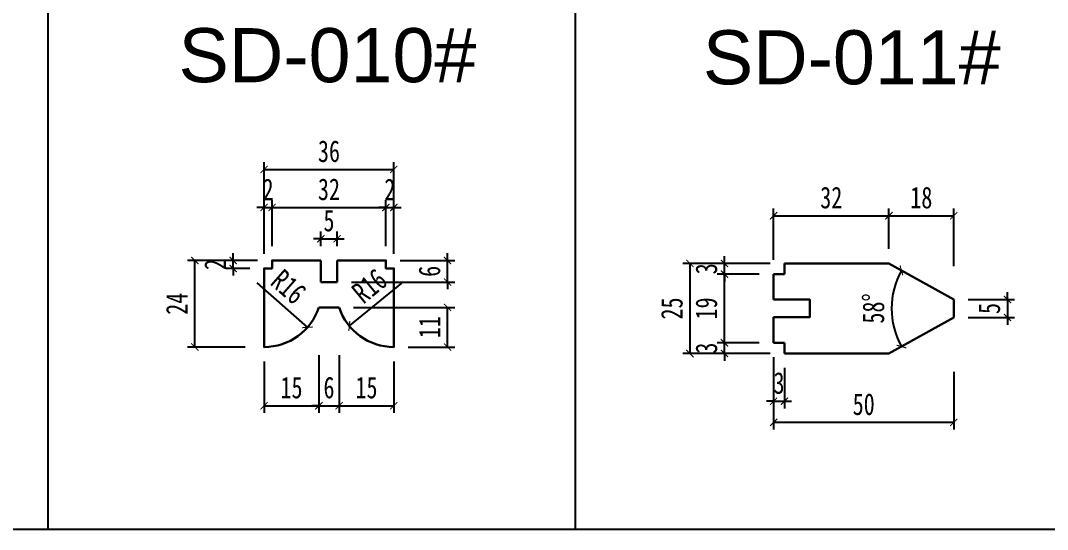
# Model space of a CAD drawing. Header units: millimetres. Extents: x 0 to 1097966, y -63096 to 223085.
# Drawn here: x 338270.2 to 338555.3, y -56802.4 to -56661.3 of the extents above; entities that cross this region are included whole.
import ezdxf

# ---------------------------------------------------------------- set-up
doc = ezdxf.new("R2010")
doc.units = ezdxf.units.MM
doc.layers.add('A3主线', color=7, linetype='Continuous', lineweight=30)
doc.styles.get("Standard").update_dxf_attribs({"font": 'arial.ttf'})
doc.styles.add('尺寸字体', font='', dxfattribs={"width": 0.75})
doc.styles.get('尺寸字体').set_extended_font_data('SimHei')
doc.dimstyles.new('副本 廖志利标注1', dxfattribs={"dimscale": 20, "dimtxt": 0.3, "dimasz": 0.1, "dimexe": 0.1, "dimexo": 0.2, "dimgap": 0.1, "dimtad": 1, "dimdec": 0, "dimzin": 0, "dimdsep": 46, "dimtxsty": '尺寸字体', "dimblk": 'ARCHTICK', "dimcen": 0.09, "dimclrd": 6, "dimclre": 6, "dimclrt": 2, "dimadec": 0, "dimazin": 0, "dimtfac": 1, "dimtdec": 0, "dimtix": 1, "dimtmove": 1, "dimatfit": 3, "dimldrblk": 'ARCHTICK', "dimfxl": 0.7, "dimfxlon": 1, "dimtolj": 1, "dimtzin": 0, "dimarcsym": 0})

# ---------------------------------------------------------------- blocks, each defined once
blk = doc.blocks.new('_ArchTick')
at = {"color": 0, "linetype": 'ByBlock', "const_width": 0.15}
blk.add_lwpolyline([(-0.5, -0.5), (0.5, 0.5)], dxfattribs=at)
blk = doc.blocks.new('*D541')
at = {"color": 6, "lineweight": -2, "transparency": 16777216}
for p, q in [((338337.84, -56726.03), (338337.84, -56711.12)), ((338340.04, -56723.83), (338340.04, -56711.12)), ((338337.84, -56713.12), (338335.84, -56713.12)), ((338337.84, -56713.12), (338340.04, -56713.12)), ((338340.04, -56713.12), (338342.04, -56713.12))]:
    blk.add_line(p, q, dxfattribs=at)
at = {"layer": 'Defpoints', "color": 0, "lineweight": 13, "transparency": 16777216}
for p in [(338340.04, -56713.12), (338337.84, -56730.03), (338340.04, -56727.83)]:
    blk.add_point(p, dxfattribs=at)
at = {"color": 6, "lineweight": -2, "transparency": 16777216, "xscale": 2, "yscale": 2, "zscale": 2}
blk.add_blockref('_ArchTick', (338337.84, -56713.12), dxfattribs=at)
at = {"color": 6, "lineweight": -2, "transparency": 16777216, "xscale": 2, "yscale": 2, "zscale": 2, "rotation": 180}
blk.add_blockref('_ArchTick', (338340.04, -56713.12), dxfattribs=at)
at = {"color": 2, "transparency": 16777216, "insert": (338338.94, -56708.12), "char_height": 6, "attachment_point": 5, "style": '尺寸字体'}
blk.add_mtext('\\A1;2', dxfattribs=at)
blk = doc.blocks.new('*D542')
at = {"color": 6, "lineweight": -2, "transparency": 16777216}
for p, q in [((338340.04, -56723.83), (338340.04, -56711.12)), ((338371.64, -56723.83), (338371.64, -56711.12)), ((338340.04, -56713.12), (338371.64, -56713.12))]:
    blk.add_line(p, q, dxfattribs=at)
at = {"layer": 'Defpoints', "color": 0, "lineweight": 13, "transparency": 16777216}
for p in [(338371.64, -56713.12), (338340.04, -56727.83), (338371.64, -56727.83)]:
    blk.add_point(p, dxfattribs=at)
at = {"color": 6, "lineweight": -2, "transparency": 16777216, "xscale": 2, "yscale": 2, "zscale": 2, "rotation": 180}
blk.add_blockref('_ArchTick', (338340.04, -56713.12), dxfattribs=at)
at = {"color": 6, "lineweight": -2, "transparency": 16777216, "xscale": 2, "yscale": 2, "zscale": 2}
blk.add_blockref('_ArchTick', (338371.64, -56713.12), dxfattribs=at)
at = {"color": 2, "transparency": 16777216, "insert": (338355.84, -56708.12), "char_height": 6, "attachment_point": 5, "style": '尺寸字体'}
blk.add_mtext('\\A1;32', dxfattribs=at)
blk = doc.blocks.new('*D543')
at = {"color": 6, "lineweight": -2, "transparency": 16777216}
for p, q in [((338371.64, -56723.83), (338371.64, -56711.12)), ((338373.84, -56726.03), (338373.84, -56711.12)), ((338371.64, -56713.12), (338369.64, -56713.12)), ((338371.64, -56713.12), (338373.84, -56713.12)), ((338373.84, -56713.12), (338375.84, -56713.12))]:
    blk.add_line(p, q, dxfattribs=at)
at = {"layer": 'Defpoints', "color": 0, "lineweight": 13, "transparency": 16777216}
for p in [(338373.84, -56713.12), (338371.64, -56727.83), (338373.84, -56730.03)]:
    blk.add_point(p, dxfattribs=at)
at = {"color": 6, "lineweight": -2, "transparency": 16777216, "xscale": 2, "yscale": 2, "zscale": 2}
blk.add_blockref('_ArchTick', (338371.64, -56713.12), dxfattribs=at)
at = {"color": 6, "lineweight": -2, "transparency": 16777216, "xscale": 2, "yscale": 2, "zscale": 2, "rotation": 180}
blk.add_blockref('_ArchTick', (338373.84, -56713.12), dxfattribs=at)
at = {"color": 2, "transparency": 16777216, "insert": (338372.74, -56708.12), "char_height": 6, "attachment_point": 5, "style": '尺寸字体'}
blk.add_mtext('\\A1;2', dxfattribs=at)
blk = doc.blocks.new('*D544')
at = {"color": 6, "lineweight": -2, "transparency": 16777216}
for p, q in [((338329.24, -56727.83), (338329.24, -56725.83)), ((338336.04, -56727.83), (338327.24, -56727.83)), ((338333.84, -56730.03), (338327.24, -56730.03)), ((338329.24, -56730.03), (338329.24, -56727.83)), ((338329.24, -56730.03), (338329.24, -56732.03))]:
    blk.add_line(p, q, dxfattribs=at)
at = {"layer": 'Defpoints', "color": 0, "lineweight": 13, "transparency": 16777216}
for p in [(338329.24, -56727.83), (338337.84, -56730.03), (338340.04, -56727.83)]:
    blk.add_point(p, dxfattribs=at)
at = {"color": 6, "lineweight": -2, "transparency": 16777216, "xscale": 2, "yscale": 2, "zscale": 2}
for p, rotation in [((338329.24, -56727.83), 270), ((338329.24, -56730.03), 90)]:
    blk.add_blockref('_ArchTick', p, dxfattribs=dict(at, rotation=rotation))
at = {"color": 2, "transparency": 16777216, "insert": (338324.24, -56728.93), "char_height": 6, "attachment_point": 5, "rotation": 90, "style": '尺寸字体'}
blk.add_mtext('\\A1;2', dxfattribs=at)
blk = doc.blocks.new('*D545')
at = {"color": 6, "lineweight": -2, "transparency": 16777216}
for p, q in [((338332.61, -56727.83), (338316.61, -56727.83)), ((338318.61, -56751.83), (338318.61, -56727.83)), ((338332.61, -56751.83), (338316.61, -56751.83))]:
    blk.add_line(p, q, dxfattribs=at)
at = {"layer": 'Defpoints', "color": 0, "lineweight": 13, "transparency": 16777216}
for p in [(338318.61, -56727.83), (338340.04, -56727.83), (338337.84, -56751.83)]:
    blk.add_point(p, dxfattribs=at)
at = {"color": 6, "lineweight": -2, "transparency": 16777216, "xscale": 2, "yscale": 2, "zscale": 2}
for p, rotation in [((338318.61, -56727.83), 90), ((338318.61, -56751.83), 270)]:
    blk.add_blockref('_ArchTick', p, dxfattribs=dict(at, rotation=rotation))
at = {"color": 2, "transparency": 16777216, "insert": (338313.61, -56739.83), "char_height": 6, "attachment_point": 5, "rotation": 90, "style": '尺寸字体'}
blk.add_mtext('\\A1;24', dxfattribs=at)
blk = doc.blocks.new('*D546')
at = {"color": 6, "lineweight": -2, "transparency": 16777216}
for p, q in [((338353.04, -56754.11), (338353.04, -56770.11)), ((338337.84, -56755.83), (338337.84, -56770.11)), ((338337.84, -56768.11), (338353.04, -56768.11))]:
    blk.add_line(p, q, dxfattribs=at)
at = {"layer": 'Defpoints', "color": 0, "lineweight": 13, "transparency": 16777216}
for p in [(338353.04, -56740.83), (338337.84, -56751.83), (338353.04, -56768.11)]:
    blk.add_point(p, dxfattribs=at)
at = {"color": 6, "lineweight": -2, "transparency": 16777216, "xscale": 2, "yscale": 2, "zscale": 2, "rotation": 180}
blk.add_blockref('_ArchTick', (338337.84, -56768.11), dxfattribs=at)
at = {"color": 6, "lineweight": -2, "transparency": 16777216, "xscale": 2, "yscale": 2, "zscale": 2}
blk.add_blockref('_ArchTick', (338353.04, -56768.11), dxfattribs=at)
at = {"color": 2, "transparency": 16777216, "insert": (338345.44, -56763.11), "char_height": 6, "attachment_point": 5, "style": '尺寸字体'}
blk.add_mtext('\\A1;15', dxfattribs=at)
blk = doc.blocks.new('*D547')
at = {"color": 6, "lineweight": -2, "transparency": 16777216}
for p, q in [((338353.04, -56754.11), (338353.04, -56770.11)), ((338358.65, -56754.11), (338358.65, -56770.11)), ((338353.04, -56768.11), (338351.04, -56768.11)), ((338353.04, -56768.11), (338358.65, -56768.11)), ((338358.65, -56768.11), (338360.65, -56768.11))]:
    blk.add_line(p, q, dxfattribs=at)
at = {"layer": 'Defpoints', "color": 0, "lineweight": 13, "transparency": 16777216}
for p in [(338353.04, -56740.83), (338358.65, -56740.83), (338358.65, -56768.11)]:
    blk.add_point(p, dxfattribs=at)
at = {"color": 6, "lineweight": -2, "transparency": 16777216, "xscale": 2, "yscale": 2, "zscale": 2}
blk.add_blockref('_ArchTick', (338353.04, -56768.11), dxfattribs=at)
at = {"color": 6, "lineweight": -2, "transparency": 16777216, "xscale": 2, "yscale": 2, "zscale": 2, "rotation": 180}
blk.add_blockref('_ArchTick', (338358.65, -56768.11), dxfattribs=at)
at = {"color": 2, "transparency": 16777216, "insert": (338355.84, -56763.11), "char_height": 6, "attachment_point": 5, "style": '尺寸字体'}
blk.add_mtext('\\A1;6', dxfattribs=at)
blk = doc.blocks.new('*D548')
at = {"color": 6, "lineweight": -2, "transparency": 16777216}
for p, q in [((338358.65, -56754.11), (338358.65, -56770.11)), ((338373.84, -56755.83), (338373.84, -56770.11)), ((338358.65, -56768.11), (338373.84, -56768.11))]:
    blk.add_line(p, q, dxfattribs=at)
at = {"layer": 'Defpoints', "color": 0, "lineweight": 13, "transparency": 16777216}
for p in [(338358.65, -56740.83), (338373.84, -56751.83), (338373.84, -56768.11)]:
    blk.add_point(p, dxfattribs=at)
at = {"color": 6, "lineweight": -2, "transparency": 16777216, "xscale": 2, "yscale": 2, "zscale": 2, "rotation": 180}
blk.add_blockref('_ArchTick', (338358.65, -56768.11), dxfattribs=at)
at = {"color": 6, "lineweight": -2, "transparency": 16777216, "xscale": 2, "yscale": 2, "zscale": 2}
blk.add_blockref('_ArchTick', (338373.84, -56768.11), dxfattribs=at)
at = {"color": 2, "transparency": 16777216, "insert": (338366.25, -56763.11), "char_height": 6, "attachment_point": 5, "style": '尺寸字体'}
blk.add_mtext('\\A1;15', dxfattribs=at)
blk = doc.blocks.new('*D549')
at = {"color": 6, "lineweight": -2, "transparency": 16777216}
for p, q in [((338337.84, -56716.57), (338337.84, -56700.57)), ((338373.84, -56716.57), (338373.84, -56700.57)), ((338337.84, -56702.57), (338373.84, -56702.57))]:
    blk.add_line(p, q, dxfattribs=at)
at = {"layer": 'Defpoints', "color": 0, "lineweight": 13, "transparency": 16777216}
for p in [(338373.84, -56702.57), (338337.84, -56730.03), (338373.84, -56730.03)]:
    blk.add_point(p, dxfattribs=at)
at = {"color": 6, "lineweight": -2, "transparency": 16777216, "xscale": 2, "yscale": 2, "zscale": 2, "rotation": 180}
blk.add_blockref('_ArchTick', (338337.84, -56702.57), dxfattribs=at)
at = {"color": 6, "lineweight": -2, "transparency": 16777216, "xscale": 2, "yscale": 2, "zscale": 2}
blk.add_blockref('_ArchTick', (338373.84, -56702.57), dxfattribs=at)
at = {"color": 2, "transparency": 16777216, "insert": (338355.84, -56697.57), "char_height": 6, "attachment_point": 5, "style": '尺寸字体'}
blk.add_mtext('\\A1;36', dxfattribs=at)
blk = doc.blocks.new('*D550')
at = {"color": 6, "lineweight": -2, "transparency": 16777216}
blk.add_line((338335.8, -56734.04), (338349.88, -56746.37), dxfattribs=at)
at = {"layer": 'Defpoints', "color": 0, "lineweight": 13, "transparency": 16777216}
for p in [(338337.84, -56735.83), (338349.88, -56746.37)]:
    blk.add_point(p, dxfattribs=at)
at = {"color": 6, "lineweight": -2, "transparency": 16777216, "xscale": 2, "yscale": 2, "zscale": 2, "rotation": 318.7611396805858}
blk.add_blockref('_ArchTick', (338349.88, -56746.37), dxfattribs=at)
at = {"color": 2, "transparency": 16777216, "insert": (338344.63, -56735.13), "char_height": 6, "attachment_point": 5, "rotation": 318.7611, "style": '尺寸字体'}
blk.add_mtext('\\A1;R16', dxfattribs=at)
blk = doc.blocks.new('*D551')
at = {"color": 6, "lineweight": -2, "transparency": 16777216}
blk.add_line((338375.94, -56734.1), (338361.49, -56745.99), dxfattribs=at)
at = {"layer": 'Defpoints', "color": 0, "lineweight": 13, "transparency": 16777216}
for p in [(338373.84, -56735.83), (338361.49, -56745.99)]:
    blk.add_point(p, dxfattribs=at)
at = {"color": 6, "lineweight": -2, "transparency": 16777216, "xscale": 2, "yscale": 2, "zscale": 2, "rotation": 219.4404246087389}
blk.add_blockref('_ArchTick', (338361.49, -56745.99), dxfattribs=at)
at = {"color": 2, "transparency": 16777216, "insert": (338367.08, -56734.91), "char_height": 6, "attachment_point": 5, "rotation": 39.4404, "style": '尺寸字体'}
blk.add_mtext('\\A1;R16', dxfattribs=at)
blk = doc.blocks.new('*D679')
at = {"color": 6, "lineweight": -2, "transparency": 16777216}
for p, q in [((338465.61, -56750.64), (338465.61, -56748.64)), ((338475.25, -56750.64), (338463.61, -56750.64)), ((338465.61, -56753.64), (338465.61, -56750.64)), ((338478.25, -56753.64), (338463.61, -56753.64)), ((338465.61, -56753.64), (338465.61, -56755.64))]:
    blk.add_line(p, q, dxfattribs=at)
at = {"layer": 'Defpoints', "color": 0, "lineweight": 13, "transparency": 16777216}
for p in [(338465.61, -56750.64), (338479.25, -56750.64, 0), (338482.25, -56753.64, 0)]:
    blk.add_point(p, dxfattribs=at)
at = {"color": 6, "lineweight": -2, "transparency": 16777216, "xscale": 2, "yscale": 2, "zscale": 2}
for p, rotation in [((338465.61, -56750.64), 270), ((338465.61, -56753.64), 90)]:
    blk.add_blockref('_ArchTick', p, dxfattribs=dict(at, rotation=rotation))
at = {"color": 2, "transparency": 16777216, "insert": (338460.61, -56752.14), "char_height": 6, "attachment_point": 5, "rotation": 90, "style": '尺寸字体'}
blk.add_mtext('\\A1;3', dxfattribs=at)
blk = doc.blocks.new('*D680')
at = {"color": 6, "lineweight": -2, "transparency": 16777216}
for p, q in [((338475.25, -56731.64), (338463.61, -56731.64)), ((338465.61, -56750.64), (338465.61, -56731.64)), ((338475.25, -56750.64), (338463.61, -56750.64))]:
    blk.add_line(p, q, dxfattribs=at)
at = {"layer": 'Defpoints', "color": 0, "lineweight": 13, "transparency": 16777216}
for p in [(338465.61, -56731.64), (338479.25, -56731.64, 0), (338479.25, -56750.64, 0)]:
    blk.add_point(p, dxfattribs=at)
at = {"color": 6, "lineweight": -2, "transparency": 16777216, "xscale": 2, "yscale": 2, "zscale": 2}
for p, rotation in [((338465.61, -56731.64), 90), ((338465.61, -56750.64), 270)]:
    blk.add_blockref('_ArchTick', p, dxfattribs=dict(at, rotation=rotation))
at = {"color": 2, "transparency": 16777216, "insert": (338460.61, -56741.14), "char_height": 6, "attachment_point": 5, "rotation": 90, "style": '尺寸字体'}
blk.add_mtext('\\A1;19', dxfattribs=at)
blk = doc.blocks.new('*D681')
at = {"color": 6, "lineweight": -2, "transparency": 16777216}
for p, q in [((338465.61, -56728.64), (338465.61, -56726.64)), ((338478.25, -56728.64), (338463.61, -56728.64)), ((338465.61, -56731.64), (338465.61, -56728.64)), ((338475.25, -56731.64), (338463.61, -56731.64)), ((338465.61, -56731.64), (338465.61, -56733.64))]:
    blk.add_line(p, q, dxfattribs=at)
at = {"layer": 'Defpoints', "color": 0, "lineweight": 13, "transparency": 16777216}
for p in [(338465.61, -56728.64), (338482.25, -56728.64, 0), (338479.25, -56731.64, 0)]:
    blk.add_point(p, dxfattribs=at)
at = {"color": 6, "lineweight": -2, "transparency": 16777216, "xscale": 2, "yscale": 2, "zscale": 2}
for p, rotation in [((338465.61, -56728.64), 270), ((338465.61, -56731.64), 90)]:
    blk.add_blockref('_ArchTick', p, dxfattribs=dict(at, rotation=rotation))
at = {"color": 2, "transparency": 16777216, "insert": (338460.61, -56730.14), "char_height": 6, "attachment_point": 5, "rotation": 90, "style": '尺寸字体'}
blk.add_mtext('\\A1;3', dxfattribs=at)
blk = doc.blocks.new('*D600')
at = {"color": 6, "lineweight": -2, "transparency": 16777216}
for p, q in [((338470.03, -56728.64), (338454.03, -56728.64)), ((338456.03, -56728.64), (338456.03, -56753.64)), ((338470.03, -56753.64), (338454.03, -56753.64))]:
    blk.add_line(p, q, dxfattribs=at)
at = {"layer": 'Defpoints', "color": 0, "lineweight": 13, "transparency": 16777216}
for p in [(338482.25, -56728.64, 0), (338456.03, -56753.64), (338482.25, -56753.64, 0)]:
    blk.add_point(p, dxfattribs=at)
at = {"color": 6, "lineweight": -2, "transparency": 16777216, "xscale": 2, "yscale": 2, "zscale": 2}
for p, rotation in [((338456.03, -56728.64), 90), ((338456.03, -56753.64), 270)]:
    blk.add_blockref('_ArchTick', p, dxfattribs=dict(at, rotation=rotation))
at = {"color": 2, "transparency": 16777216, "insert": (338451.03, -56741.14), "char_height": 6, "attachment_point": 5, "rotation": 90, "style": '尺寸字体'}
blk.add_mtext('\\A1;25', dxfattribs=at)
blk = doc.blocks.new('*D601')
at = {"color": 6, "lineweight": -2, "transparency": 16777216}
for p, q in [((338479.25, -56754.64), (338479.25, -56768.85)), ((338482.25, -56757.64), (338482.25, -56768.85)), ((338479.25, -56766.85), (338477.25, -56766.85)), ((338479.25, -56766.85), (338482.25, -56766.85)), ((338482.25, -56766.85), (338484.25, -56766.85))]:
    blk.add_line(p, q, dxfattribs=at)
at = {"layer": 'Defpoints', "color": 0, "lineweight": 13, "transparency": 16777216}
for p in [(338479.25, -56750.64, 0), (338482.25, -56753.64, 0), (338482.25, -56766.85)]:
    blk.add_point(p, dxfattribs=at)
at = {"color": 6, "lineweight": -2, "transparency": 16777216, "xscale": 2, "yscale": 2, "zscale": 2}
blk.add_blockref('_ArchTick', (338479.25, -56766.85), dxfattribs=at)
at = {"color": 6, "lineweight": -2, "transparency": 16777216, "xscale": 2, "yscale": 2, "zscale": 2, "rotation": 180}
blk.add_blockref('_ArchTick', (338482.25, -56766.85), dxfattribs=at)
at = {"color": 2, "transparency": 16777216, "insert": (338480.75, -56761.85), "char_height": 6, "attachment_point": 5, "style": '尺寸字体'}
blk.add_mtext('\\A1;3', dxfattribs=at)
blk = doc.blocks.new('*D602')
at = {"color": 6, "lineweight": -2, "transparency": 16777216}
for p, q in [((338479.25, -56727.64), (338479.25, -56713.42)), ((338479.25, -56715.42), (338511.25, -56715.42)), ((338511.25, -56724.64), (338511.25, -56713.42))]:
    blk.add_line(p, q, dxfattribs=at)
at = {"layer": 'Defpoints', "color": 0, "lineweight": 13, "transparency": 16777216}
for p in [(338511.25, -56715.42), (338511.25, -56728.64, 0), (338479.25, -56731.64, 0)]:
    blk.add_point(p, dxfattribs=at)
at = {"color": 6, "lineweight": -2, "transparency": 16777216, "xscale": 2, "yscale": 2, "zscale": 2, "rotation": 180}
blk.add_blockref('_ArchTick', (338479.25, -56715.42), dxfattribs=at)
at = {"color": 6, "lineweight": -2, "transparency": 16777216, "xscale": 2, "yscale": 2, "zscale": 2}
blk.add_blockref('_ArchTick', (338511.25, -56715.42), dxfattribs=at)
at = {"color": 2, "transparency": 16777216, "insert": (338495.25, -56710.42), "char_height": 6, "attachment_point": 5, "style": '尺寸字体'}
blk.add_mtext('\\A1;32', dxfattribs=at)
blk = doc.blocks.new('*D603')
at = {"color": 6, "lineweight": -2, "transparency": 16777216}
for p, q in [((338511.25, -56724.64), (338511.25, -56713.42)), ((338511.25, -56715.42), (338529.25, -56715.42)), ((338529.25, -56729.42), (338529.25, -56713.42))]:
    blk.add_line(p, q, dxfattribs=at)
at = {"layer": 'Defpoints', "color": 0, "lineweight": 13, "transparency": 16777216}
for p in [(338529.25, -56715.42), (338511.25, -56728.64, 0), (338529.25, -56738.64, 0)]:
    blk.add_point(p, dxfattribs=at)
at = {"color": 6, "lineweight": -2, "transparency": 16777216, "xscale": 2, "yscale": 2, "zscale": 2, "rotation": 180}
blk.add_blockref('_ArchTick', (338511.25, -56715.42), dxfattribs=at)
at = {"color": 6, "lineweight": -2, "transparency": 16777216, "xscale": 2, "yscale": 2, "zscale": 2}
blk.add_blockref('_ArchTick', (338529.25, -56715.42), dxfattribs=at)
at = {"color": 2, "transparency": 16777216, "insert": (338520.25, -56710.42), "char_height": 6, "attachment_point": 5, "style": '尺寸字体'}
blk.add_mtext('\\A1;18', dxfattribs=at)
blk = doc.blocks.new('*D604')
at = {"color": 6, "lineweight": -2, "transparency": 16777216}
for p, q in [((338479.25, -56758.72), (338479.25, -56774.72)), ((338529.25, -56758.72), (338529.25, -56774.72)), ((338529.25, -56772.72), (338479.25, -56772.72))]:
    blk.add_line(p, q, dxfattribs=at)
at = {"layer": 'Defpoints', "color": 0, "lineweight": 13, "transparency": 16777216}
for p in [(338529.25, -56743.64, 0), (338479.25, -56750.64, 0), (338479.25, -56772.72)]:
    blk.add_point(p, dxfattribs=at)
at = {"color": 6, "lineweight": -2, "transparency": 16777216, "xscale": 2, "yscale": 2, "zscale": 2, "rotation": 180}
blk.add_blockref('_ArchTick', (338479.25, -56772.72), dxfattribs=at)
at = {"color": 6, "lineweight": -2, "transparency": 16777216, "xscale": 2, "yscale": 2, "zscale": 2}
blk.add_blockref('_ArchTick', (338529.25, -56772.72), dxfattribs=at)
at = {"color": 2, "transparency": 16777216, "insert": (338504.25, -56767.72), "char_height": 6, "attachment_point": 5, "style": '尺寸字体'}
blk.add_mtext('\\A1;50', dxfattribs=at)
blk = doc.blocks.new('*D682')
at = {"color": 6, "lineweight": -2, "transparency": 16777216}
for p, q in [((338533.25, -56738.64), (338546.14, -56738.64)), ((338544.14, -56738.64), (338544.14, -56736.64)), ((338544.14, -56738.64), (338544.14, -56743.64)), ((338533.25, -56743.64), (338546.14, -56743.64)), ((338544.14, -56743.64), (338544.14, -56745.64))]:
    blk.add_line(p, q, dxfattribs=at)
at = {"layer": 'Defpoints', "color": 0, "lineweight": 13, "transparency": 16777216}
for p in [(338529.25, -56738.64, 0), (338529.25, -56743.64, 0), (338544.14, -56743.64)]:
    blk.add_point(p, dxfattribs=at)
at = {"color": 6, "lineweight": -2, "transparency": 16777216, "xscale": 2, "yscale": 2, "zscale": 2}
for p, rotation in [((338544.14, -56738.64), 270), ((338544.14, -56743.64), 90)]:
    blk.add_blockref('_ArchTick', p, dxfattribs=dict(at, rotation=rotation))
at = {"color": 2, "transparency": 16777216, "insert": (338539.14, -56741.14), "char_height": 6, "attachment_point": 5, "rotation": 90, "style": '尺寸字体'}
blk.add_mtext('\\A1;5', dxfattribs=at)
blk = doc.blocks.new('*D634')
at = {"color": 6, "lineweight": -2, "transparency": 16777216}
for p, q in [((338353.59, -56723.83), (338353.59, -56719.79)), ((338358.1, -56723.83), (338358.1, -56719.79)), ((338353.59, -56721.79), (338351.59, -56721.79)), ((338353.59, -56721.79), (338358.1, -56721.79)), ((338358.1, -56721.79), (338360.1, -56721.79))]:
    blk.add_line(p, q, dxfattribs=at)
at = {"layer": 'Defpoints', "color": 0, "lineweight": 13, "transparency": 16777216}
for p in [(338358.1, -56721.79), (338353.59, -56727.83), (338358.1, -56727.83)]:
    blk.add_point(p, dxfattribs=at)
at = {"color": 6, "lineweight": -2, "transparency": 16777216, "xscale": 2, "yscale": 2, "zscale": 2}
blk.add_blockref('_ArchTick', (338353.59, -56721.79), dxfattribs=at)
at = {"color": 6, "lineweight": -2, "transparency": 16777216, "xscale": 2, "yscale": 2, "zscale": 2, "rotation": 180}
blk.add_blockref('_ArchTick', (338358.1, -56721.79), dxfattribs=at)
at = {"color": 2, "transparency": 16777216, "insert": (338355.84, -56716.79), "char_height": 6, "attachment_point": 5, "style": '尺寸字体'}
blk.add_mtext('\\A1;5', dxfattribs=at)
blk = doc.blocks.new('*D635')
at = {"color": 6, "lineweight": -2, "transparency": 16777216}
for p, q in [((338362.65, -56740.83), (338390.76, -56740.83)), ((338388.76, -56751.83), (338388.76, -56740.83)), ((338377.84, -56751.83), (338390.76, -56751.83))]:
    blk.add_line(p, q, dxfattribs=at)
at = {"layer": 'Defpoints', "color": 0, "lineweight": 13, "transparency": 16777216}
for p in [(338358.65, -56740.83, 0), (338388.76, -56740.83), (338373.84, -56751.83, 0)]:
    blk.add_point(p, dxfattribs=at)
at = {"color": 6, "lineweight": -2, "transparency": 16777216, "xscale": 2, "yscale": 2, "zscale": 2}
for p, rotation in [((338388.76, -56740.83), 90), ((338388.76, -56751.83), 270)]:
    blk.add_blockref('_ArchTick', p, dxfattribs=dict(at, rotation=rotation))
at = {"color": 2, "transparency": 16777216, "insert": (338383.76, -56746.33), "char_height": 6, "attachment_point": 5, "rotation": 90, "style": '尺寸字体'}
blk.add_mtext('\\A1;11', dxfattribs=at)
blk = doc.blocks.new('*D636')
at = {"color": 6, "lineweight": -2, "transparency": 16777216}
for p, q in [((338388.76, -56727.83), (338388.76, -56725.83)), ((338375.64, -56727.83), (338390.76, -56727.83)), ((338388.76, -56733.83), (338388.76, -56727.83)), ((338362.1, -56733.83), (338390.76, -56733.83)), ((338388.76, -56733.83), (338388.76, -56735.83))]:
    blk.add_line(p, q, dxfattribs=at)
at = {"layer": 'Defpoints', "color": 0, "lineweight": 13, "transparency": 16777216}
for p in [(338371.64, -56727.83, 0), (338388.76, -56727.83), (338358.1, -56733.83, 0)]:
    blk.add_point(p, dxfattribs=at)
at = {"color": 6, "lineweight": -2, "transparency": 16777216, "xscale": 2, "yscale": 2, "zscale": 2}
for p, rotation in [((338388.76, -56727.83), 270), ((338388.76, -56733.83), 90)]:
    blk.add_blockref('_ArchTick', p, dxfattribs=dict(at, rotation=rotation))
at = {"color": 2, "transparency": 16777216, "insert": (338383.76, -56730.83), "char_height": 6, "attachment_point": 5, "rotation": 90, "style": '尺寸字体'}
blk.add_mtext('\\A1;6', dxfattribs=at)
blk = doc.blocks.new('*D705')
at = {"color": 6, "lineweight": -2, "transparency": 16777216}
blk.add_arc((338533.75, -56741.14), 21.76, 150.9454, 209.0546, dxfattribs=at)
at = {"layer": 'Defpoints', "color": 0, "lineweight": 13, "transparency": 16777216}
for p in [(338511.25, -56728.64, 0), (338512.29, -56737.47), (338529.25, -56738.64, 0), (338529.25, -56743.64, 0), (338511.25, -56753.64, 0)]:
    blk.add_point(p, dxfattribs=at)
at = {"color": 6, "lineweight": -2, "transparency": 16777216, "xscale": 2, "yscale": 2, "zscale": 2}
for p, rotation in [((338514.72, -56730.57), 60.9453959009228), ((338514.72, -56751.7), 299.0546040990772)]:
    blk.add_blockref('_ArchTick', p, dxfattribs=dict(at, rotation=rotation))
at = {"color": 2, "transparency": 16777216, "insert": (338506.98, -56741.14), "char_height": 6, "attachment_point": 5, "rotation": 90, "style": '尺寸字体'}
blk.add_mtext('\\A1;58°', dxfattribs=at)

msp = doc.modelspace()

# ---------------------------------------------------------------- linework, layer by layer
at = {"color": 2}
for p, q in [((338277.845, -56516.39), (338277.845, -56802.423)), ((338424.159, -56516.39), (338424.159, -56802.423))]:
    msp.add_line(p, q, dxfattribs=at)
at = {"lineweight": 30}
for p, q in [((338511.246, -56728.635, 0), (338482.246, -56728.635, 0)), ((338482.246, -56731.635, 0), (338482.246, -56728.635, 0)), ((338529.246, -56738.635, 0), (338511.246, -56728.635, 0)), ((338479.246, -56738.683, 0), (338479.246, -56731.635, 0)), ((338479.246, -56731.635, 0), (338482.246, -56731.635, 0)), ((338529.246, -56743.635, 0), (338529.246, -56738.635, 0)), ((338479.246, -56750.635, 0), (338479.246, -56743.587, 0)), ((338529.246, -56743.635, 0), (338511.246, -56753.635, 0)), ((338479.246, -56750.635, 0), (338482.246, -56750.635, 0)), ((338482.246, -56750.635, 0), (338482.246, -56753.635, 0)), ((338511.246, -56753.635, 0), (338482.246, -56753.635, 0))]:
    msp.add_line(p, q, dxfattribs=at)
at = {"color": 2}
msp.add_lwpolyline([(337985.218, -56516.39), (339124.506, -56516.39), (339124.506, -56802.423), (337985.218, -56802.423)], close=True, dxfattribs=at)
at = {"lineweight": 30, "elevation": 0}
msp.add_lwpolyline([(338479.246, -56738.683), (338489.29, -56738.683), (338489.29, -56743.587), (338479.246, -56743.587)], dxfattribs=at)
at = {"layer": 'A3主线'}
for p, q in [((338353.585, -56733.826, 0), (338353.585, -56727.826, 0)), ((338358.104, -56727.826, 0), (338358.104, -56733.826, 0)), ((338358.104, -56733.826, 0), (338353.585, -56733.826, 0))]:
    msp.add_line(p, q, dxfattribs=at)
at = {"layer": 'A3主线', "linetype": 'Continuous', "elevation": 0}
for points in [[(338341.845, -56727.826), (338340.045, -56727.826), (338340.045, -56730.026), (338337.845, -56730.026), (338337.845, -56751.826, 0.3239072), (338353.043, -56740.826, 0.3239072)], [(338369.845, -56727.826), (338369.845, -56727.826), (338371.645, -56727.826), (338371.645, -56730.026), (338373.845, -56730.026), (338373.845, -56751.826, -0.3239072), (338358.646, -56740.826, -0.3239072)]]:
    msp.add_lwpolyline(points, format="xyb", dxfattribs=at)
for points in [[(338341.845, -56727.826), (338353.585, -56727.826)], [(338353.585, -56727.826), (338341.845, -56727.826)], [(338358.104, -56727.826), (338369.845, -56727.826)], [(338369.845, -56727.826), (338369.845, -56727.826), (338358.104, -56727.826)], [(338353.043, -56740.826), (338358.646, -56740.826)]]:
    msp.add_lwpolyline(points, dxfattribs=at)

# ---------------------------------------------------------------- texts
at = {"color": 2, "char_height": 15, "attachment_point": 1}
for s, width, insert in [('SD-010#', 190.42098, (338314.085, -56663.391)), ('SD-011#', 33.13641, (338459.609, -56663.979))]:
    msp.add_mtext_dynamic_manual_height_columns(s, width=width, gutter_width=12.5, heights=[0], dxfattribs=dict(at, insert=insert))

# ---------------------------------------------------------------- dimensions: what is measured, and where the dimension line sits
for base, p1, p2, picture, middle in [((338373.845, -56702.569, 0), (338337.845, -56730.026, 0), (338373.845, -56730.026, 0), '*D549', (338355.845, -56697.569, 0)), ((338340.045, -56713.117, 0), (338337.845, -56730.026, 0), (338340.045, -56727.826, 0), '*D541', (338338.945, -56708.117, 0)), ((338371.645, -56713.117, 0), (338340.045, -56727.826, 0), (338371.645, -56727.826, 0), '*D542', (338355.845, -56708.117, 0)), ((338373.845, -56713.117, 0), (338371.645, -56727.826, 0), (338373.845, -56730.026, 0), '*D543', (338372.745, -56708.117, 0)), ((338353.043, -56768.114, 0), (338337.845, -56751.826, 0), (338353.043, -56740.826, 0), '*D546', (338345.444, -56763.114, 0)), ((338358.646, -56768.114, 0), (338353.043, -56740.826, 0), (338358.646, -56740.826, 0), '*D547', (338355.845, -56763.114, 0)), ((338373.845, -56768.114, 0), (338358.646, -56740.826, 0), (338373.845, -56751.826, 0), '*D548', (338366.245, -56763.114, 0))]:
    dim = msp.add_linear_dim(base=base, p1=p1, p2=p2, dimstyle='副本 廖志利标注1')
    dim.commit()
    dim.dimension.update_dxf_attribs({"geometry": picture, "text_midpoint": middle})
at = {"color": 2}
for base, p1, p2, angle, picture, middle in [((338511.246, -56715.416, 0), (338479.246, -56731.635, 0), (338511.246, -56728.635, 0), 180, '*D602', (338495.246, -56710.416, 0)), ((338529.246, -56715.416, 0), (338511.246, -56728.635, 0), (338529.246, -56738.635, 0), 180, '*D603', (338520.246, -56710.416, 0)), ((338465.609, -56728.635, 0), (338479.246, -56731.635, 0), (338482.246, -56728.635, 0), 90, '*D681', (338460.609, -56730.135, 0)), ((338456.033, -56753.635, 0), (338482.246, -56728.635, 0), (338482.246, -56753.635, 0), 90, '*D600', (338451.033, -56741.135, 0)), ((338465.609, -56731.635, 0), (338479.246, -56750.635, 0), (338479.246, -56731.635, 0), 90, '*D680', (338460.609, -56741.135, 0)), ((338479.246, -56772.717, 0), (338529.246, -56743.635, 0), (338479.246, -56750.635, 0), 180, '*D604', (338504.246, -56767.717, 0)), ((338465.609, -56750.635, 0), (338482.246, -56753.635, 0), (338479.246, -56750.635, 0), 90, '*D679', (338460.609, -56752.135, 0)), ((338482.246, -56766.854, 0), (338479.246, -56750.635, 0), (338482.246, -56753.635, 0), 180, '*D601', (338480.746, -56761.854, 0))]:
    dim = msp.add_linear_dim(base=base, p1=p1, p2=p2, angle=angle, dimstyle='副本 廖志利标注1', dxfattribs=at)
    dim.commit()
    dim.dimension.update_dxf_attribs({"geometry": picture, "text_midpoint": middle})
dim = msp.add_linear_dim(base=(338358.104, -56721.785, 0), p1=(338353.585, -56727.826, 0), p2=(338358.104, -56727.826, 0), dimstyle='副本 廖志利标注1', override={"dimfxl": 5, "dimarcsym": 1}, dxfattribs=at)
dim.commit()
dim.dimension.update_dxf_attribs({"geometry": '*D634', "text_midpoint": (338355.845, -56716.785, 0)})
for base, p1, picture, middle in [((338318.614, -56727.826, 0), (338337.845, -56751.826, 0), '*D545', (338313.614, -56739.826, 0)), ((338329.243, -56727.826, 0), (338337.845, -56730.026, 0), '*D544', (338324.243, -56728.926, 0))]:
    dim = msp.add_linear_dim(base=base, p1=p1, p2=(338340.045, -56727.826, 0), angle=90, dimstyle='副本 廖志利标注1')
    dim.commit()
    dim.dimension.update_dxf_attribs({"geometry": picture, "text_midpoint": middle})
for base, p1, p2, picture, middle in [((338388.763, -56727.826), (338358.104, -56733.826, 0), (338371.645, -56727.826, 0), '*D636', (338383.763, -56730.826)), ((338388.763, -56740.826), (338373.845, -56751.826, 0), (338358.646, -56740.826, 0), '*D635', (338383.763, -56746.326))]:
    dim = msp.add_linear_dim(base=base, p1=p1, p2=p2, angle=90, dimstyle='副本 廖志利标注1', override={"dimfxl": 5, "dimarcsym": 1}, dxfattribs=at)
    dim.commit()
    dim.dimension.update_dxf_attribs({"geometry": picture, "text_midpoint": middle})
for center, mpoint, picture, middle in [((338337.845, -56735.826, 0), (338349.876, -56746.373, 0), '*D550', (338341.336, -56738.887, 0)), ((338373.845, -56735.826, 0), (338361.488, -56745.991, 0), '*D551', (338370.259, -56738.776, 0))]:
    dim = msp.add_radius_dim(center=center, mpoint=mpoint, dimstyle='副本 廖志利标注1')
    dim.commit()
    dim.dimension.update_dxf_attribs({"geometry": picture, "text_midpoint": middle, "dimtype": 164})
dim = msp.add_angular_dim_2l(base=(338512.293, -56737.474), line1=((338529.246, -56738.635, 0), (338511.246, -56728.635, 0)), line2=((338529.246, -56743.635, 0), (338511.246, -56753.635, 0)), dimstyle='副本 廖志利标注1', override={"dimfxl": 5, "dimarcsym": 1}, dxfattribs=at)
dim.commit()
dim.dimension.update_dxf_attribs({"geometry": '*D705', "text_midpoint": (338506.983, -56741.135)})
dim = msp.add_aligned_dim(p1=(338529.246, -56738.635, 0), p2=(338529.246, -56743.635, 0), distance=14.897, dimstyle='副本 廖志利标注1', dxfattribs=at)
dim.commit()
dim.dimension.update_dxf_attribs({"geometry": '*D682', "text_midpoint": (338539.143, -56741.135, 0)})

doc.saveas('drawing.dxf')
